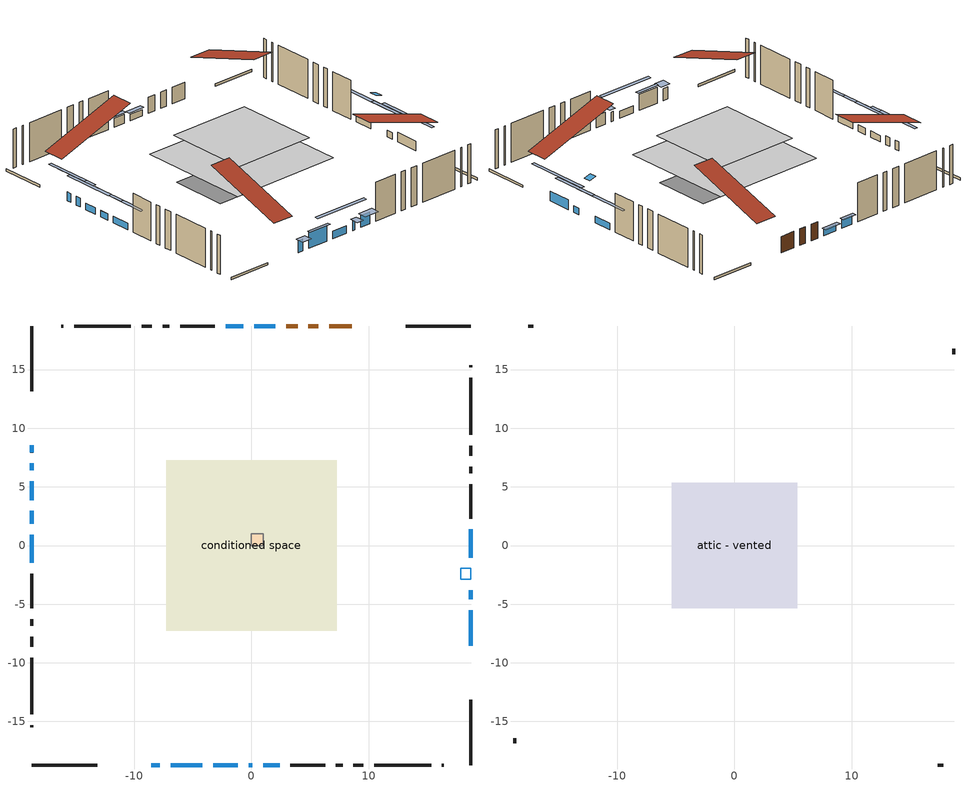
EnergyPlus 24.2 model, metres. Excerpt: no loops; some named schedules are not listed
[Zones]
conditioned space
 floor outside (Floor1 construction): -2.22,-2.22 -2.22,2.22 2.22,2.22 2.22,-2.22 z0
 floor outside (Floor2 construction): -0.59,-0.59 -0.59,0.59 0.59,0.59 0.59,-0.59 z0
 floor adiabatic (AdiabaticFloorConstruction): -7.27,-7.27 -7.27,7.27 7.27,7.27 7.27,-7.27 z2.44
 floor foundation (Slab1 construction): -6.55,-3.65 -6.55,3.65 6.55,3.65 6.55,-3.65 z0
 wall outside (RimJoist1 construction): 18.71,18.71 13.14,18.71 / -18.71,-18.71 -13.14,-18.71 / -18.71,18.71 -18.71,13.14 / 18.71,-18.71 18.71,-13.14 z0:0.3
 wall outside (AdiabaticWallConstruction 1): 8.53,18.71 6.61,18.71 / 5.68,18.71 4.85,18.71 / 3.93,18.71 2.96,18.71 z0:2.03
 wall outside (AdiabaticWallConstruction): -18.71,8.53 -18.71,7.93 / -18.71,7 -18.71,6.4 / -0.7,18.71 -2.2,18.71 z0:1.1; -8.53,-18.71 -7.83,-18.71 / 0.99,-18.71 2.39,-18.71 z0:1.5; -18.71,5.47 -18.71,3.87 / -18.71,2.95 -18.71,1.84 / 2.03,18.71 0.23,18.71 / -18.71,0.92 -18.71,-1.48 / 18.71,-4.6 18.71,-3.8 / 18.71,-1.03 18.71,1.36 z0:0.8; -6.9,-18.71 -4.2,-18.71 z0:2; -3.27,-18.71 -1.17,-18.71 z0:0.9; 18.71,-8.53 18.71,-5.53 / -0.24,-18.71 0.06,-18.71 z0:1.2
 wall outside (Wall1 construction): -3.13,18.71 -6.08,18.71 / 3.32,-18.71 6.27,-18.71 / -18.71,-2.41 -18.71,-5.35 / 18.71,2.29 18.71,5.24 z0:4.88
 wall outside (Wall2 construction): -7.01,18.71 -7.57,18.71 / 7.2,-18.71 7.76,-18.71 / -18.71,-6.28 -18.71,-6.85 / 18.71,6.17 18.71,6.73 z0:4.88
 wall outside (Wall3 construction): -8.5,18.71 -9.35,18.71 / 8.69,-18.71 9.54,-18.71 / -18.71,-7.78 -18.71,-8.63 / 18.71,7.66 18.71,8.52 z0:4.88
 wall outside (Wall4 construction): -10.28,18.71 -15.12,18.71 / 10.47,-18.71 15.31,-18.71 / -18.71,-9.56 -18.71,-14.39 / 18.71,9.45 18.71,14.28 z0:4.88
 wall outside (Wall5 construction): -16.05,18.71 -16.21,18.71 / 16.24,-18.71 16.4,-18.71 / -18.71,-15.32 -18.71,-15.49 / 18.71,15.21 18.71,15.38 z0:4.88
 window (WindowConstruction): -18.71,8.53 -18.71,7.93 z0:1.1
 window (WindowConstruction 4): -8.53,-18.71 -7.83,-18.71 z0:1.5
 window (WindowConstruction 5): -18.71,7 -18.71,6.4 z0:1.1
 window (WindowConstruction 6): -18.71,5.47 -18.71,3.87 z0:0.8
 window (WindowConstruction 7): -18.71,2.94 -18.71,1.84 z0:0.8
 window (WindowConstruction 8): 2.03,18.71 0.23,18.71 z0:0.8
 window (WindowConstruction 9): -0.7,18.71 -2.2,18.71 z0:1.1
 window (WindowConstruction 10): -6.9,-18.71 -4.2,-18.71 z0:2
 window (WindowConstruction 11): -3.27,-18.71 -1.17,-18.71 z0:0.9
 window (WindowConstruction 1): -18.71,0.91 -18.71,-1.48 z0:0.8
 window (WindowConstruction 12): 18.71,-8.53 18.71,-5.53 z0:1.2
 window (WindowConstruction 13): 18.71,-4.6 18.71,-3.8 z0:0.8
 window (WindowConstruction 2): 18.71,-1.03 18.71,1.36 z0:0.8
 window (WindowConstruction 14): -0.24,-18.71 0.06,-18.71 z0:1.2
 window (WindowConstruction 3): 0.99,-18.71 2.39,-18.71 z0:1.5
 door (Door): 8.53,18.71 6.61,18.71 z0:2.03
 door (Door 1): 5.68,18.71 4.85,18.71 z0:2.03
 door (Door 2): 3.92,18.71 2.96,18.71 z0:2.03
 ceiling adiabatic (AdiabaticFloorConstruction): 7.27,-7.27 7.27,7.27 -7.27,7.27 -7.27,-7.27 z2.44
 roof outside (AdiabaticRoofConstruction): 18.71,-1.96,4.88 17.84,-1.96,5.17 17.84,-2.87,5.17 18.71,-2.87,4.88
 skylight (SkylightConstruction): 18.71,-1.96,4.88 17.84,-1.96,5.17 17.84,-2.87,5.17 18.71,-2.87,4.88
furnace airloop ret air zone
 floor adiabatic (AdiabaticConst): 0,0 0,1 1,1 1,0 z0
 wall adiabatic (AdiabaticConst): 0,1 0,0 1,0 1,1 0,1 z0:1
 ceiling adiabatic (AdiabaticConst): 1,0 1,1 0,1 0,0 z1
attic - vented
 floor to conditioned space (Floor3 construction Reversed): -5.36,-5.36 -5.36,5.36 5.36,5.36 5.36,-5.36 z4.88
 wall outside (Wall6 construction): -17.14,18.71 -17.59,18.71 / 17.33,-18.71 17.78,-18.71 / -18.71,-16.42 -18.71,-16.87 / 18.71,16.3 18.71,16.75 z0:4.88
 roof outside (Roof1 construction): 9.46,18.71,4.88 9.46,8.26,8.36 12.21,8.26,8.36 12.21,18.71,4.88; -9.46,-18.71,4.88 -9.46,-8.26,8.36 -12.21,-8.26,8.36 -12.21,-18.71,4.88; -18.71,9.46,4.88 -8.26,9.46,8.36 -8.26,12.21,8.36 -18.71,12.21,4.88; 18.71,-9.46,4.88 8.26,-9.46,8.36 8.26,-12.21,8.36 18.71,-12.21,4.88
shading: -18.71,5.3 -18.71,11.16 -19.12,11.16 -19.12,5.3 z3.73; -7.53,-18.71 -8.83,-18.71 -8.83,-19.81 -7.53,-19.81 z1.8; -18.71,3.77 -18.71,9.63 -19.12,9.63 -19.12,3.77 z3.73; -18.71,1.24 -18.71,8.1 -19.12,8.1 -19.12,1.24 z3.43; -18.71,-0.79 -18.71,5.57 -19.12,5.57 -19.12,-0.79 z3.43; 0.03,18.71 2.23,18.71 2.23,19.22 0.03,19.22 z1; -2.4,18.71 -0.5,18.71 -0.5,19.22 -2.4,19.22 z1.3; -4,-18.71 -7.1,-18.71 -7.1,-19.12 -4,-19.12 z2.2; 1.46,-18.71 -5.9,-18.71 -5.9,-19.12 1.46,-19.12 z3.53; -18.71,-4.11 -18.71,3.55 -19.12,3.55 -19.12,-4.11 z3.43; 18.71,-2.9 18.71,-11.16 19.12,-11.16 19.12,-2.9 z3.83; 18.71,-1.17 18.71,-7.23 19.12,-7.23 19.12,-1.17 z3.43; 18.71,3.99 18.71,-3.66 19.12,-3.66 19.12,3.99 z3.43; 0.36,-18.71 -0.54,-18.71 -0.54,-19.81 0.36,-19.81 z1.5; 2.69,-18.71 0.69,-18.71 0.69,-19.81 2.69,-19.81 z1.8
[Building]
Building 1: Terrain=Suburbs
[Site:Location]
Vancouver Intl AP_BC: Latitude {deg}=49.19; Longitude {deg}=-123.18; Time Zone {hr}=-8; Elevation {m}=4; Keep Site Location Information=Yes
[Site:GroundTemperature:Shallow]
8.06451, 6.96315, 6.87495, 7.3976, 9.49575, 11.5841, 13.3946, 14.5416, 14.639, 13.7062, 11.9418, 9.91751
[Site:WaterMainsTemperature]
Calculation Method=Schedule; Temperature Schedule=mains temperature schedule
[Material] Roughness=Rough; Thermal Absorptance=0.9
Name | Thickness {m} | Conductivity {W/m-K} | Density {kg/m3} | Specific Heat {J/kg-K} | Solar Absorptance | Visible Absorptance
asphalt or fiberglass shingles | 0.00635 | 0.162714 | 1121.4 | 1465.45 | 0.91 | 0.91
asphalt or fiberglass shingles 1 | 0.00635 | 0.162714 | 1121.4 | 1465.45 | 0.7 | 0.7
ceiling loosefill ins | 0.0846667 | 0.0480833 | 16.02 | 1046.75 | 0.7 | 0.7
ceiling stud and cavity | 0.1397 | 0.117016 | 65.682 | 1177.47 | 0.7 | 0.7
concrete 4.0 in. | 0.1016 | 1.803125 | 2242.8 | 837.4 | 0.7 | 0.7
door material | 0.04445 | 0.20624 | 512.64 | 1214.23 | 0.7 | 0.7
door material 1 | 0.04445 | 0.188738 | 512.64 | 1214.23 | 0.7 | 0.7
floor covering | 0.0127 | 0.0433444 | 54.468 | 1339.84 | 0.6 | 0.6
floor rigid ins | 0.051816 | 0.029427 | 32.04 | 1214.23 | 0.7 | 0.7
floor rigid ins 1; roof rigid ins; wall rigid ins | 0.512978 | 0.029427 | 32.04 | 1214.23 | 0.7 | 0.7
floor stud and cavity | 0.1397 | 0.14062 | 92.3553 | 1139.71 | 0.7 | 0.7
floor stud and cavity 1 | 0.1397 | 0.474516 | 92.3553 | 1139.71 | 0.7 | 0.7
floor stud and cavity 2 | 0.1397 | 1.75129 | 37.0049 | 1207.88 | 0.7 | 0.7
furniture material conditioned space 1 | 0.1524 | 0.115458 | 640.8 | 1214.23 | 0.6 | 0.6
gypsum board | 0.0127 | 0.160291 | 801 | 837.4 | 0.6 | 0.6
interior vertical ins | 0.025908 | 0.029427 | 32.04 | 1214.23 | 0.7 | 0.7
osb sheathing 0.5 in. | 0.0127 | 0.115458 | 512.64 | 1214.23 | 0.7 | 0.7
osb sheathing 0.75 in. | 0.01905 | 0.115458 | 512.64 | 1214.23 | 0.7 | 0.7
osb sheathing 2.0 in. | 0.0508 | 0.115458 | 512.64 | 1214.23 | 0.7 | 0.7
rim joist stud and cavity | 0.0508 | 0.0310022 | 125.044 | 1163.47 | 0.6 | 0.6
roof stud and cavity | 0.18415 | 1.78685 | 37.0049 | 1207.88 | 0.6 | 0.6
slab rigid ins | 0.0026478 | 0.029427 | 32.04 | 1214.23 | 0.7 | 0.7
wall stud and cavity | 0.1397 | 0.0999226 | 139.0536 | 1170.24 | 0.7 | 0.7
wall stud and cavity 1 | 0.1397 | 0.0823012 | 139.0536 | 1170.24 | 0.7 | 0.7
wall stud and cavity 2 | 0.1397 | 0.100683 | 139.0536 | 1170.24 | 0.7 | 0.7
wall stud and cavity 3 | 0.1397 | 0.0991731 | 139.0536 | 1170.24 | 0.7 | 0.7
wall stud and cavity 4 | 0.1397 | 0.123773 | 139.0536 | 1170.24 | 0.7 | 0.7
wall stud and cavity 5 | 0.0889 | 6.1454 | 50.32683 | 1063.81 | 0.6 | 0.6
wall stud and cavity 6 | 0.0889 | 0.380278 | 52.3479 | 1209.89 | 0.7 | 0.7
wall stud and cavity 7 | 0.0889 | 0.391764 | 83.0341 | 1211.67 | 0.7 | 0.7
wood siding | 0.0254 | 0.102417 | 544.68 | 1172.36 | 0.57 | 0.57
wood siding 1 | 0.00254 | 0.102417 | 544.68 | 1172.36 | 0.57 | 0.57
wood siding 2; wood siding 3; wood siding 4 | 0.0254 | 0.102417 | 544.68 | 1172.36 | 0.7 | 0.7
[Material:NoMass]
Adiabatic: Roughness=Rough; Thermal Resistance {m2-K/W}=176.1; Thermal Absorptance=0.9; Solar Absorptance=0.7; Visible Absorptance=0.7
[WindowMaterial:SimpleGlazingSystem]
Name | U-Factor {W/m2-K} | Solar Heat Gain Coefficient
SkylightMaterial | 2.21499 | 0.4662
WindowMaterial | 4.488459 | 0.66
WindowMaterial 1 | 5.54286 | 0.62
WindowMaterial 10 | 2.33536 | 0.32
WindowMaterial 11 | 4.85639 | 0.59
WindowMaterial 2 | 1.88396 | 0.42
WindowMaterial 3 | 2.15026 | 0.35
WindowMaterial 4 | 5.18629 | 0.65
WindowMaterial 5 | 4.81949 | 0.67
WindowMaterial 6 | 2.02477 | 0.38
WindowMaterial 7 | 1.885096 | 0.41
WindowMaterial 8 | 4.63836 | 0.68
WindowMaterial 9 | 4.64631 | 0.68
[Construction]
AdiabaticConst: Adiabatic
AdiabaticFloorConstruction: floor stud and cavity 2, floor rigid ins 1, osb sheathing 0.75 in., floor covering
AdiabaticRoofConstruction: asphalt or fiberglass shingles 1, roof rigid ins, osb sheathing 0.75 in., roof stud and cavity
AdiabaticWallConstruction: wood siding 3, wall rigid ins, wall stud and cavity 6, gypsum board
AdiabaticWallConstruction 1: wood siding 4, wall rigid ins, wall stud and cavity 6, gypsum board
Door: door material
Door 1; Door 2: door material 1
Floor1 construction: floor stud and cavity, floor rigid ins, osb sheathing 0.75 in., floor covering
Floor2 construction: floor stud and cavity 1, floor rigid ins, osb sheathing 0.75 in., floor covering
Floor3 construction Reversed: gypsum board, ceiling stud and cavity, ceiling loosefill ins
furniture construction conditioned space 1: furniture material conditioned space 1
PartitionWallConstruction: gypsum board, wall stud and cavity 7, gypsum board
RimJoist1 construction: wood siding 2, osb sheathing 2.0 in., rim joist stud and cavity
Roof1 construction: asphalt or fiberglass shingles
SkylightConstruction: SkylightMaterial
Slab1 construction: slab rigid ins, concrete 4.0 in.
Wall1 construction: wood siding, osb sheathing 0.5 in., wall stud and cavity, gypsum board
Wall2 construction: wood siding, osb sheathing 0.5 in., wall stud and cavity 1, gypsum board
Wall3 construction: wood siding, osb sheathing 0.5 in., wall stud and cavity 2, gypsum board
Wall4 construction: wood siding, osb sheathing 0.5 in., wall stud and cavity 3, gypsum board
Wall5 construction: wood siding, osb sheathing 0.5 in., wall stud and cavity 4, gypsum board
Wall6 construction: wood siding 1, wall stud and cavity 5
WindowConstruction; WindowConstruction 5: WindowMaterial
WindowConstruction 1; WindowConstruction 2; WindowConstruction 6: WindowMaterial 1
WindowConstruction 10: WindowMaterial 7
WindowConstruction 11: WindowMaterial 8
WindowConstruction 12: WindowMaterial 9
WindowConstruction 13: WindowMaterial 10
WindowConstruction 14: WindowMaterial 11
WindowConstruction 3: WindowMaterial 2
WindowConstruction 4: WindowMaterial 3
WindowConstruction 7: WindowMaterial 4
WindowConstruction 8: WindowMaterial 5
WindowConstruction 9: WindowMaterial 6
[Zone] Multiplier=1
Name | Volume {m3} | Part of Total Floor Area
attic - vented | 65.7618 | Yes
conditioned space | 534.9 | Yes
furnace airloop ret air zone | 1 | No
[Space]
Name | Zone | Volume {m3} | Space Type
attic - vented 1 | attic - vented | 65.7618
conditioned space 1 | conditioned space | 534.9
furnace airloop ret air space | furnace airloop ret air zone |  | Plenum Space Type
[OtherEquipment] Design Level Calculation Method=EquipmentLevel
Name | Fuel Type | Zone or ZoneList or Space or SpaceList | Schedule | Design Level {W} | Fraction Latent | Fraction Radiant | Fraction Lost
furnace airloop_0 RetCondToDZ; furnace airloop_0 SupCondToDZ; furnace airloop_0 SupSensLkToDZ | None | attic - vented 1 | Always On Discrete | 0 | 0 | 0 | 0
furnace airloop_0 SupLatLkToDZ | None | attic - vented 1 | Always On Discrete | 0 | 1 | 0 | 0
clothes dryer 1 | Electricity | conditioned space 1 | clothes dryer schedule | 0 | 0.015 | 0.081 | 0.85
cooking range 1 | Electricity | conditioned space 1 | cooking range schedule | 0 | 0.08 | 0.432 | 0.2
furnace airloop_0 SupCondToLv; furnace airloop_0 SupSensLkToCond; mech vent house fan sensible load | None | conditioned space 1 | Always On Discrete | 0 | 0 | 0 | 0
furnace airloop_0 SupLatLkToCond; mech vent house fan latent load | None | conditioned space 1 | Always On Discrete | 0 | 1 | 0 | 0
general water use latent | None | conditioned space 1 | general water use schedule | 62.594 | 1 | 0 | 0
general water use sensible | None | conditioned space 1 | general water use schedule | -61.6891 | 0 | 0.6 | 0
water heater energy adjustment1 | NaturalGas | conditioned space 1 | Always On Discrete | 0.01 | 0 | 0 | 1
furnace airloop_0 RetCondToRP; furnace airloop_0 RetSensLkToRP | None | furnace airloop ret air space | Always On Discrete | 0 | 0 | 0 | 0
furnace airloop_0 RetLatLkToRP | None | furnace airloop ret air space | Always On Discrete | 0 | 1 | 0 | 0
[ZoneInfiltration:DesignFlowRate] Schedule=Always On Discrete; Design Flow Rate Calculation Method=Flow/Zone; Design Flow Rate {m3/s}=0
Name | Zone or ZoneList or Space or SpaceList
attic_vented 1 duct leakage imbalance infil flow | attic - vented 1
infil flow; natural vent flow; whole house fan flow | conditioned space 1
[ZoneInfiltration:EffectiveLeakageArea]
infil attic - vented 1: Zone or Space=attic - vented 1; Schedule=Always On Discrete; Effective Air Leakage Area {cm2}=4761.26; Stack Coefficient=0.000581346; Wind Coefficient=1.62906e-05
[ZoneMixing] Schedule=Always On Continuous; Design Flow Rate Calculation Method=Flow/Zone; Design Flow Rate {m3/s}=0
Name | Zone or Space | Source Zone or Space
furnace airloop_0 ZoneMixCondToDZ mix; whole house fan mix | attic - vented | conditioned space
furnace airloop_0 ZoneMixDZToCond mix | conditioned space | attic - vented
[SurfaceProperty:ExposedFoundationPerimeter]
Slab1: Exposed Perimeter Calculation Method=TotalExposedPerimeter; Total Exposed Perimeter {m}=40.801
[InternalMass] Zone or ZoneList=conditioned space; Space or SpaceList=conditioned space 1
Name | Construction | Surface Area {m2}
furniture mass conditioned space 1 | furniture construction conditioned space 1 | 131.32
partition wall mass | PartitionWallConstruction | 328.301
[Lights]
interior lighting: Zone or ZoneList or Space or SpaceList=conditioned space 1; Schedule=interior lighting schedule; Design Level Calculation Method=LightingLevel; Lighting Level {W}=343.2; Return Air Fraction=0; Fraction Radiant=0.6; Fraction Visible=0.2; Fraction Replaceable=1
[People]
occupants: Zone or ZoneList or Space or SpaceList=conditioned space 1; Number of People Schedule=occupants schedule; Number of People Calculation Method=People; Number of People=3; Fraction Radiant=0.314171; Sensible Heat Fraction=0.56303; Activity Level Schedule=occupants activity schedule; Carbon Dioxide Generation Rate {m3/s-W}=0; Enable ASHRAE 55 Comfort Warnings=No; Mean Radiant Temperature Calculation Type=EnclosureAveraged
[ElectricEquipment] Zone or ZoneList or Space or SpaceList=conditioned space 1; Design Level Calculation Method=EquipmentLevel
Name | Schedule | Design Level {W} | Fraction Latent | Fraction Radiant | Fraction Lost
clothes dryer | clothes dryer schedule | 140.772 | 0.015 | 0.081 | 0.85
clothes washer | clothes washer schedule | 32.1985 | 0.03 | 0.162 | 0.7
cooking range | cooking range schedule | 215.147 | 0.08 | 0.432 | 0.2
dishwasher | dishwasher schedule | 66.8632 | 0.3 | 0.18 | 0.4
fridge | fridge schedule | 72.9452 | 0 | 0.6 | 0
mech vent bath fan 0 | mech vent bath fan 0 schedule | 50.2 | 0 | 0 | 1
mech vent house fan | mech vent house fan schedule | 0 | 0 | 0 | 1
mech vent house fan cfis | mech vent house fan cfis schedule | 0 | 0 | 0 | 0
mech vent range fan 0 | mech vent range fan 0 schedule | 57 | 0 | 0 | 1
mech vent range fan 1 | mech vent range fan 1 schedule | 57 | 0 | 0 | 1
misc plug loads | misc plug loads schedule | 494.7 | 0.045 | 0.513 | 0.1
whole house fan | Always On Discrete | 0 | 0 | 0 | 1
[SpaceList]
Plenum Space Type: furnace airloop ret air space
[AirLoopHVAC:ReturnPlenum]
Air Loop HVAC Return Plenum 1: Zone=furnace airloop ret air zone
[Foundation:Kiva]
Foundation Kiva 1: Initial Indoor Air Temperature {C}=18; Interior Vertical Insulation Material=interior vertical ins; Interior Vertical Insulation Depth {m}=0.1016; Wall Height Above Grade {m}=0.1016; Wall Depth Below Slab {m}=0.2032
[Foundation:Kiva:Settings]
Soil Conductivity {W/m-K}=0.849921; Soil Density {kg/m3}=1842.3; Soil Specific Heat {J/kg-K}=418.7; Ground Solar Absorptivity=0.9; Ground Thermal Absorptivity=0.9; Ground Surface Roughness {m}=0.03; Far-Field Width {m}=40; Deep-Ground Boundary Condition=ZeroFlux; Deep-Ground Depth {m}=40; Minimum Cell Dimension {m}=0.2; Maximum Cell Growth Coefficient=3; Simulation Timestep=Timestep
[Exterior:Lights]
exterior lighting: Schedule=exterior lighting schedule; Design Level {W}=75.6
[EnergyManagementSystem:Sensor] Output:Variable or Output:Meter Index Key=attic - vented
Name | Output:Variable or Output:Meter
furnace_airloop_0_DZ_T_s | Zone Air Temperature
furnace_airloop_0_DZ_W_s | Zone Mean Air Humidity Ratio
[Schedule:Constant]
Name | Hourly Value
Always On Discrete; Always On Continuous; mech vent house fan schedule; mech vent house fan cfis schedule | 1
occupants activity schedule | 117.228
fridge schedule | 0
[Schedule:Week:Daily]
interior lighting schedule Week Rule - Jan1-Jan27: interior lighting schedule day, interior lighting schedule day, interior lighting schedule day, interior lighting schedule day, interior lighting schedule day, interior lighting schedule day, interior lighting schedule day, interior lighting schedule default day, interior lighting schedule default day, interior lighting schedule default day, interior lighting schedule default day, interior lighting schedule default day
interior lighting schedule Week Rule - Jan28-Feb3: interior lighting schedule day, interior lighting schedule day, interior lighting schedule day, interior lighting schedule day, interior lighting schedule day 1, interior lighting schedule day 1, interior lighting schedule day 1, interior lighting schedule default day, interior lighting schedule default day, interior lighting schedule default day, interior lighting schedule default day, interior lighting schedule default day
interior lighting schedule Week Rule - Feb4-Feb24: interior lighting schedule day 1, interior lighting schedule day 1, interior lighting schedule day 1, interior lighting schedule day 1, interior lighting schedule day 1, interior lighting schedule day 1, interior lighting schedule day 1, interior lighting schedule default day, interior lighting schedule default day, interior lighting schedule default day, interior lighting schedule default day, interior lighting schedule default day
interior lighting schedule Week Rule - Feb25-Mar3: interior lighting schedule day 1, interior lighting schedule day 1, interior lighting schedule day 1, interior lighting schedule day 1, interior lighting schedule day 2, interior lighting schedule day 2, interior lighting schedule day 2, interior lighting schedule default day, interior lighting schedule default day, interior lighting schedule default day, interior lighting schedule default day, interior lighting schedule default day
interior lighting schedule Week Rule - Mar4-Mar31: interior lighting schedule day 2, interior lighting schedule day 2, interior lighting schedule day 2, interior lighting schedule day 2, interior lighting schedule day 2, interior lighting schedule day 2, interior lighting schedule day 2, interior lighting schedule default day, interior lighting schedule default day, interior lighting schedule default day, interior lighting schedule default day, interior lighting schedule default day
interior lighting schedule Week Rule - Apr1-Apr28: interior lighting schedule day 3, interior lighting schedule day 3, interior lighting schedule day 3, interior lighting schedule day 3, interior lighting schedule day 3, interior lighting schedule day 3, interior lighting schedule day 3, interior lighting schedule default day, interior lighting schedule default day, interior lighting schedule default day, interior lighting schedule default day, interior lighting schedule default day
interior lighting schedule Week Rule - Apr29-May5: interior lighting schedule day 3, interior lighting schedule day 3, interior lighting schedule day 4, interior lighting schedule day 4, interior lighting schedule day 4, interior lighting schedule day 4, interior lighting schedule day 4, interior lighting schedule default day, interior lighting schedule default day, interior lighting schedule default day, interior lighting schedule default day, interior lighting schedule default day
interior lighting schedule Week Rule - May6-May26: interior lighting schedule day 4, interior lighting schedule day 4, interior lighting schedule day 4, interior lighting schedule day 4, interior lighting schedule day 4, interior lighting schedule day 4, interior lighting schedule day 4, interior lighting schedule default day, interior lighting schedule default day, interior lighting schedule default day, interior lighting schedule default day, interior lighting schedule default day
interior lighting schedule Week Rule - May27-Jun2: interior lighting schedule day 4, interior lighting schedule day 4, interior lighting schedule day 4, interior lighting schedule day 4, interior lighting schedule day 4, interior lighting schedule day 5, interior lighting schedule day 5, interior lighting schedule default day, interior lighting schedule default day, interior lighting schedule default day, interior lighting schedule default day, interior lighting schedule default day
interior lighting schedule Week Rule - Jun3-Jun30: interior lighting schedule day 5, interior lighting schedule day 5, interior lighting schedule day 5, interior lighting schedule day 5, interior lighting schedule day 5, interior lighting schedule day 5, interior lighting schedule day 5, interior lighting schedule default day, interior lighting schedule default day, interior lighting schedule default day, interior lighting schedule default day, interior lighting schedule default day
interior lighting schedule Week Rule - Jul1-Jul28: interior lighting schedule day 6, interior lighting schedule day 6, interior lighting schedule day 6, interior lighting schedule day 6, interior lighting schedule day 6, interior lighting schedule day 6, interior lighting schedule day 6, interior lighting schedule default day, interior lighting schedule default day, interior lighting schedule default day, interior lighting schedule default day, interior lighting schedule default day
interior lighting schedule Week Rule - Jul29-Aug4: interior lighting schedule day 6, interior lighting schedule day 6, interior lighting schedule day 6, interior lighting schedule day 7, interior lighting schedule day 7, interior lighting schedule day 7, interior lighting schedule day 7, interior lighting schedule default day, interior lighting schedule default day, interior lighting schedule default day, interior lighting schedule default day, interior lighting schedule default day
interior lighting schedule Week Rule - Aug5-Aug25: interior lighting schedule day 7, interior lighting schedule day 7, interior lighting schedule day 7, interior lighting schedule day 7, interior lighting schedule day 7, interior lighting schedule day 7, interior lighting schedule day 7, interior lighting schedule default day, interior lighting schedule default day, interior lighting schedule default day, interior lighting schedule default day, interior lighting schedule default day
interior lighting schedule Week Rule - Aug26-Sep1: interior lighting schedule day 7, interior lighting schedule day 7, interior lighting schedule day 7, interior lighting schedule day 7, interior lighting schedule day 7, interior lighting schedule day 7, interior lighting schedule day 8, interior lighting schedule default day, interior lighting schedule default day, interior lighting schedule default day, interior lighting schedule default day, interior lighting schedule default day
interior lighting schedule Week Rule - Sep2-Sep29: interior lighting schedule day 8, interior lighting schedule day 8, interior lighting schedule day 8, interior lighting schedule day 8, interior lighting schedule day 8, interior lighting schedule day 8, interior lighting schedule day 8, interior lighting schedule default day, interior lighting schedule default day, interior lighting schedule default day, interior lighting schedule default day, interior lighting schedule default day
interior lighting schedule Week Rule - Sep30-Oct6: interior lighting schedule day 8, interior lighting schedule day 9, interior lighting schedule day 9, interior lighting schedule day 9, interior lighting schedule day 9, interior lighting schedule day 9, interior lighting schedule day 9, interior lighting schedule default day, interior lighting schedule default day, interior lighting schedule default day, interior lighting schedule default day, interior lighting schedule default day
interior lighting schedule Week Rule - Oct7-Oct27: interior lighting schedule day 9, interior lighting schedule day 9, interior lighting schedule day 9, interior lighting schedule day 9, interior lighting schedule day 9, interior lighting schedule day 9, interior lighting schedule day 9, interior lighting schedule default day, interior lighting schedule default day, interior lighting schedule default day, interior lighting schedule default day, interior lighting schedule default day
interior lighting schedule Week Rule - Oct28-Nov3: interior lighting schedule day 9, interior lighting schedule day 9, interior lighting schedule day 9, interior lighting schedule day 9, interior lighting schedule day 10, interior lighting schedule day 10, interior lighting schedule day 10, interior lighting schedule default day, interior lighting schedule default day, interior lighting schedule default day, interior lighting schedule default day, interior lighting schedule default day
interior lighting schedule Week Rule - Nov4-Nov24: interior lighting schedule day 10, interior lighting schedule day 10, interior lighting schedule day 10, interior lighting schedule day 10, interior lighting schedule day 10, interior lighting schedule day 10, interior lighting schedule day 10, interior lighting schedule default day, interior lighting schedule default day, interior lighting schedule default day, interior lighting schedule default day, interior lighting schedule default day
interior lighting schedule Week Rule - Nov25-Dec1: interior lighting schedule day 10, interior lighting schedule day 10, interior lighting schedule day 10, interior lighting schedule day 10, interior lighting schedule day 10, interior lighting schedule day 10, interior lighting schedule day 11, interior lighting schedule default day, interior lighting schedule default day, interior lighting schedule default day, interior lighting schedule default day, interior lighting schedule default day
interior lighting schedule Week Rule - Dec2-Dec31: interior lighting schedule day 11, interior lighting schedule day 11, interior lighting schedule day 11, interior lighting schedule day 11, interior lighting schedule day 11, interior lighting schedule day 11, interior lighting schedule day 11, interior lighting schedule default day, interior lighting schedule default day, interior lighting schedule default day, interior lighting schedule default day, interior lighting schedule default day
occupants schedule Week Rule - Jan1-Dec31: occupants schedule day, occupants schedule day, occupants schedule day, occupants schedule day, occupants schedule day, occupants schedule day, occupants schedule day, occupants schedule default day, occupants schedule default day, occupants schedule default day, occupants schedule default day, occupants schedule default day
clothes dryer schedule Week Rule - Jan1-Dec31: clothes dryer schedule day, clothes dryer schedule day, clothes dryer schedule day, clothes dryer schedule day, clothes dryer schedule day, clothes dryer schedule day, clothes dryer schedule day, clothes dryer schedule default day, clothes dryer schedule default day, clothes dryer schedule default day, clothes dryer schedule default day, clothes dryer schedule default day
clothes washer schedule Week Rule - Jan1-Dec31: clothes washer schedule day, clothes washer schedule day, clothes washer schedule day, clothes washer schedule day, clothes washer schedule day, clothes washer schedule day, clothes washer schedule day, clothes washer schedule default day, clothes washer schedule default day, clothes washer schedule default day, clothes washer schedule default day, clothes washer schedule default day
cooking range schedule Week Rule - Jan1-Dec31: cooking range schedule day, cooking range schedule day, cooking range schedule day, cooking range schedule day, cooking range schedule day, cooking range schedule day, cooking range schedule day, cooking range schedule default day, cooking range schedule default day, cooking range schedule default day, cooking range schedule default day, cooking range schedule default day
dishwasher schedule Week Rule - Jan1-Dec31: dishwasher schedule day, dishwasher schedule day, dishwasher schedule day, dishwasher schedule day, dishwasher schedule day, dishwasher schedule day, dishwasher schedule day, dishwasher schedule default day, dishwasher schedule default day, dishwasher schedule default day, dishwasher schedule default day, dishwasher schedule default day
mech vent bath fan 0 schedule Week Rule - Jan1-Dec31: mech vent bath fan 0 schedule day, mech vent bath fan 0 schedule day, mech vent bath fan 0 schedule day, mech vent bath fan 0 schedule day, mech vent bath fan 0 schedule day, mech vent bath fan 0 schedule day, mech vent bath fan 0 schedule day, mech vent bath fan 0 schedule default day, mech vent bath fan 0 schedule default day, mech vent bath fan 0 schedule default day, mech vent bath fan 0 schedule default day, mech vent bath fan 0 schedule default day
mech vent range fan 0 schedule Week Rule - Jan1-Dec31: mech vent range fan 0 schedule day, mech vent range fan 0 schedule day, mech vent range fan 0 schedule day, mech vent range fan 0 schedule day, mech vent range fan 0 schedule day, mech vent range fan 0 schedule day, mech vent range fan 0 schedule day, mech vent range fan 0 schedule default day, mech vent range fan 0 schedule default day, mech vent range fan 0 schedule default day, mech vent range fan 0 schedule default day, mech vent range fan 0 schedule default day
mech vent range fan 1 schedule Week Rule - Jan1-Dec31: mech vent range fan 1 schedule day, mech vent range fan 1 schedule day, mech vent range fan 1 schedule day, mech vent range fan 1 schedule day, mech vent range fan 1 schedule day, mech vent range fan 1 schedule day, mech vent range fan 1 schedule day, mech vent range fan 1 schedule default day, mech vent range fan 1 schedule default day, mech vent range fan 1 schedule default day, mech vent range fan 1 schedule default day, mech vent range fan 1 schedule default day
misc plug loads schedule Week Rule - Jan1-Dec31: misc plug loads schedule day, misc plug loads schedule day, misc plug loads schedule day, misc plug loads schedule day, misc plug loads schedule day, misc plug loads schedule day, misc plug loads schedule day, misc plug loads schedule default day, misc plug loads schedule default day, misc plug loads schedule default day, misc plug loads schedule default day, misc plug loads schedule default day
general water use schedule Week Rule - Jan1-Dec31: general water use schedule day, general water use schedule day, general water use schedule day, general water use schedule day, general water use schedule day, general water use schedule day, general water use schedule day, general water use schedule default day, general water use schedule default day, general water use schedule default day, general water use schedule default day, general water use schedule default day
[Schedule:Year]
interior lighting schedule: interior lighting schedule Week Rule - Jan1-Jan27, 1, 1, 1, 27, interior lighting schedule Week Rule - Jan28-Feb3, 1, 28, 2, 3, interior lighting schedule Week Rule - Feb4-Feb24, 2, 4, 2, 24, interior lighting schedule Week Rule - Feb25-Mar3, 2, 25, 3, 3, interior lighting schedule Week Rule - Mar4-Mar31, 3, 4, 3, 31, interior lighting schedule Week Rule - Apr1-Apr28, 4, 1, 4, 28, interior lighting schedule Week Rule - Apr29-May5, 4, 29, 5, 5, interior lighting schedule Week Rule - May6-May26, 5, 6, 5, 26, interior lighting schedule Week Rule - May27-Jun2, 5, 27, 6, 2, interior lighting schedule Week Rule - Jun3-Jun30, 6, 3, 6, 30, interior lighting schedule Week Rule - Jul1-Jul28, 7, 1, 7, 28, interior lighting schedule Week Rule - Jul29-Aug4, 7, 29, 8, 4, interior lighting schedule Week Rule - Aug5-Aug25, 8, 5, 8, 25, interior lighting schedule Week Rule - Aug26-Sep1, 8, 26, 9, 1, interior lighting schedule Week Rule - Sep2-Sep29, 9, 2, 9, 29, interior lighting schedule Week Rule - Sep30-Oct6, 9, 30, 10, 6, interior lighting schedule Week Rule - Oct7-Oct27, 10, 7, 10, 27, interior lighting schedule Week Rule - Oct28-Nov3, 10, 28, 11, 3, interior lighting schedule Week Rule - Nov4-Nov24, 11, 4, 11, 24, interior lighting schedule Week Rule - Nov25-Dec1, 11, 25, 12, 1, interior lighting schedule Week Rule - Dec2-Dec31, 12, 2, 12, 31
occupants schedule: occupants schedule Week Rule - Jan1-Dec31, 1, 1, 12, 31
clothes dryer schedule: clothes dryer schedule Week Rule - Jan1-Dec31, 1, 1, 12, 31
clothes washer schedule: clothes washer schedule Week Rule - Jan1-Dec31, 1, 1, 12, 31
cooking range schedule: cooking range schedule Week Rule - Jan1-Dec31, 1, 1, 12, 31
dishwasher schedule: dishwasher schedule Week Rule - Jan1-Dec31, 1, 1, 12, 31
mech vent bath fan 0 schedule: mech vent bath fan 0 schedule Week Rule - Jan1-Dec31, 1, 1, 12, 31
mech vent range fan 0 schedule: mech vent range fan 0 schedule Week Rule - Jan1-Dec31, 1, 1, 12, 31
mech vent range fan 1 schedule: mech vent range fan 1 schedule Week Rule - Jan1-Dec31, 1, 1, 12, 31
misc plug loads schedule: misc plug loads schedule Week Rule - Jan1-Dec31, 1, 1, 12, 31
general water use schedule: general water use schedule Week Rule - Jan1-Dec31, 1, 1, 12, 31
exterior lighting schedule: exterior lighting schedule Week Rule - Jan1-Jan27, 1, 1, 1, 27, exterior lighting schedule Week Rule - Jan28-Feb3, 1, 28, 2, 3, exterior lighting schedule Week Rule - Feb4-Feb24, 2, 4, 2, 24, exterior lighting schedule Week Rule - Feb25-Mar3, 2, 25, 3, 3, exterior lighting schedule Week Rule - Mar4-Mar31, 3, 4, 3, 31, exterior lighting schedule Week Rule - Apr1-Apr28, 4, 1, 4, 28, exterior lighting schedule Week Rule - Apr29-May5, 4, 29, 5, 5, exterior lighting schedule Week Rule - May6-May26, 5, 6, 5, 26, exterior lighting schedule Week Rule - May27-Jun2, 5, 27, 6, 2, exterior lighting schedule Week Rule - Jun3-Jun30, 6, 3, 6, 30, exterior lighting schedule Week Rule - Jul1-Jul28, 7, 1, 7, 28, exterior lighting schedule Week Rule - Jul29-Aug4, 7, 29, 8, 4, exterior lighting schedule Week Rule - Aug5-Aug25, 8, 5, 8, 25, exterior lighting schedule Week Rule - Aug26-Sep1, 8, 26, 9, 1, exterior lighting schedule Week Rule - Sep2-Sep29, 9, 2, 9, 29, exterior lighting schedule Week Rule - Sep30-Oct6, 9, 30, 10, 6, exterior lighting schedule Week Rule - Oct7-Oct27, 10, 7, 10, 27, exterior lighting schedule Week Rule - Oct28-Nov3, 10, 28, 11, 3, exterior lighting schedule Week Rule - Nov4-Nov24, 11, 4, 11, 24, exterior lighting schedule Week Rule - Nov25-Dec1, 11, 25, 12, 1, exterior lighting schedule Week Rule - Dec2-Dec31, 12, 2, 12, 31
[Schedule:Compact]
mains temperature schedule: Through: 01/01, For: AllDays, Until: 24:00, 11.375, Through: 01/02, For: AllDays, Until: 24:00, 11.3367, Through: 01/03, For: AllDays, Until: 24:00, 11.2994, Through: 01/04, For: AllDays, Until: 24:00, 11.2628, Through: 01/05, For: AllDays, Until: 24:00, 11.2267, Through: 01/06, For: AllDays, Until: 24:00, 11.1917, Through: 01/07, For: AllDays, Until: 24:00, 11.1578, Through: 01/08, For: AllDays, Until: 24:00, 11.1244, Through: 01/09, For: AllDays, Until: 24:00, 11.0917, Through: 01/10, For: AllDays, Until: 24:00, 11.06, Through: 01/11, For: AllDays, Until: 24:00, 11.0289, Through: 01/12, For: AllDays, Until: 24:00, 10.9989, Through: 01/13, For: AllDays, Until: 24:00, 10.97, Through: 01/14, For: AllDays, Until: 24:00, 10.9417, Through: 01/15, For: AllDays, Until: 24:00, 10.9139, Through: 01/16, For: AllDays, Until: 24:00, 10.8878, Through: 01/17, For: AllDays, Until: 24:00, 10.8622, Through: 01/18, For: AllDays, Until: 24:00, 10.8372, Through: 01/19, For: AllDays, Until: 24:00, 10.8133, Through: 01/20, For: AllDays, Until: 24:00, 10.7906, Through: 01/21, For: AllDays, Until: 24:00, 10.7683, Through: 01/22, For: AllDays, Until: 24:00, 10.7478, Through: 01/23, For: AllDays, Until: 24:00, 10.7272, Through: 01/24, For: AllDays, Until: 24:00, 10.7083, Through: 01/25, For: AllDays, Until: 24:00, 10.69, Through: 01/26, For: AllDays, Until: 24:00, 10.6728, Through: 01/27, For: AllDays, Until: 24:00, 10.6567, Through: 01/28, For: AllDays, Until: 24:00, 10.6411, Through: 01/29, For: AllDays, Until: 24:00, 10.6267, Through: 01/30, For: AllDays, Until: 24:00, 10.6133, Through: 01/31, For: AllDays, Until: 24:00, 10.6011, Through: 02/01, For: AllDays, Until: 24:00, 10.59, Through: 02/02, For: AllDays, Until: 24:00, 10.5794, Through: 02/03, For: AllDays, Until: 24:00, 10.57, Through: 02/04, For: AllDays, Until: 24:00, 10.5617, Through: 02/05, For: AllDays, Until: 24:00, 10.5539, Through: 02/06, For: AllDays, Until: 24:00, 10.5478, Through: 02/07, For: AllDays, Until: 24:00, 10.5422, Through: 02/08, For: AllDays, Until: 24:00, 10.5378, Through: 02/09, For: AllDays, Until: 24:00, 10.5339, Through: 02/10, For: AllDays, Until: 24:00, 10.5317, Through: 02/11, For: AllDays, Until: 24:00, 10.53, Through: 02/12, For: AllDays, Until: 24:00, 10.53, Through: 02/13, For: AllDays, Until: 24:00, 10.5306, Through: 02/14, For: AllDays, Until: 24:00, 10.5317, Through: 02/15, For: AllDays, Until: 24:00, 10.5344, Through: 02/16, For: AllDays, Until: 24:00, 10.5378, Through: 02/17, For: AllDays, Until: 24:00, 10.5428, Through: 02/18, For: AllDays, Until: 24:00, 10.5483, Through: 02/19, For: AllDays, Until: 24:00, 10.5544, Through: 02/20, For: AllDays, Until: 24:00, 10.5622, Through: 02/21, For: AllDays, Until: 24:00, 10.5706, Through: 02/22, For: AllDays, Until: 24:00, 10.5806, Through: 02/23, For: AllDays, Until: 24:00, 10.5911, Through: 02/24, For: AllDays, Until: 24:00, 10.6022, Through: 02/25, For: AllDays, Until: 24:00, 10.615, Through: 02/26, For: AllDays, Until: 24:00, 10.6283, Through: 02/27, For: AllDays, Until: 24:00, 10.6428, Through: 02/28, For: AllDays, Until: 24:00, 10.6583, Through: 03/01, For: AllDays, Until: 24:00, 10.6744, Through: 03/02, For: AllDays, Until: 24:00, 10.6917, Through: 03/03, For: AllDays, Until: 24:00, 10.71, Through: 03/04, For: AllDays, Until: 24:00, 10.7294, Through: 03/05, For: AllDays, Until: 24:00, 10.7494, Through: 03/06, For: AllDays, Until: 24:00, 10.7706, Through: 03/07, For: AllDays, Until: 24:00, 10.7928, Through: 03/08, For: AllDays, Until: 24:00, 10.8161, Through: 03/09, For: AllDays, Until: 24:00, 10.84, Through: 03/10, For: AllDays, Until: 24:00, 10.8644, Through: 03/11, For: AllDays, Until: 24:00, 10.8906, Through: 03/12, For: AllDays, Until: 24:00, 10.9167, Through: 03/13, For: AllDays, Until: 24:00, 10.9444, Through: 03/14, For: AllDays, Until: 24:00, 10.9728, Through: 03/15, For: AllDays, Until: 24:00, 11.0022, Through: 03/16, For: AllDays, Until: 24:00, 11.0322, Through: 03/17, For: AllDays, Until: 24:00, 11.0633, Through: 03/18, For: AllDays, Until: 24:00, 11.095, Through: 03/19, For: AllDays, Until: 24:00, 11.1278, Through: 03/20, For: AllDays, Until: 24:00, 11.1611, Through: 03/21, For: AllDays, Until: 24:00, 11.1956, Through: 03/22, For: AllDays, Until: 24:00, 11.2306, Through: 03/23, For: AllDays, Until: 24:00, 11.2667, Through: 03/24, For: AllDays, Until: 24:00, 11.3033, Through: 03/25, For: AllDays, Until: 24:00, 11.3406, Through: 03/26, For: AllDays, Until: 24:00, 11.3789, Through: 03/27, For: AllDays, Until: 24:00, 11.4178, Through: 03/28, For: AllDays, Until: 24:00, 11.4572, Through: 03/29, For: AllDays, Until: 24:00, 11.4978, Through: 03/30, For: AllDays, Until: 24:00, 11.5389, Through: 03/31, For: AllDays, Until: 24:00, 11.5811, Through: 04/01, For: AllDays, Until: 24:00, 11.6233, Through: 04/02, For: AllDays, Until: 24:00, 11.6667, Through: 04/03, For: AllDays, Until: 24:00, 11.7106, Through: 04/04, For: AllDays, Until: 24:00, 11.755, Through: 04/05, For: AllDays, Until: 24:00, 11.8006, Through: 04/06, For: AllDays, Until: 24:00, 11.8461, Through: 04/07, For: AllDays, Until: 24:00, 11.8928, Through: 04/08, For: AllDays, Until: 24:00, 11.9394, Through: 04/09, For: AllDays, Until: 24:00, 11.9872, Through: 04/10, For: AllDays, Until: 24:00, 12.0356, Through: 04/11, For: AllDays, Until: 24:00, 12.0844, Through: 04/12, For: AllDays, Until: 24:00, 12.1333, Through: 04/13, For: AllDays, Until: 24:00, 12.1833, Through: 04/14, For: AllDays, Until: 24:00, 12.2339, Through: 04/15, For: AllDays, Until: 24:00, 12.2844, Through: 04/16, For: AllDays, Until: 24:00, 12.3361, Through: 04/17, For: AllDays, Until: 24:00, 12.3878, Through: 04/18, For: AllDays, Until: 24:00, 12.44, Through: 04/19, For: AllDays, Until: 24:00, 12.4928, Through: 04/20, For: AllDays, Until: 24:00, 12.5456, Through: 04/21, For: AllDays, Until: 24:00, 12.5994, Through: 04/22, For: AllDays, Until: 24:00, 12.6533, Through: 04/23, For: AllDays, Until: 24:00, 12.7072, Through: 04/24, For: AllDays, Until: 24:00, 12.7622, Through: 04/25, For: AllDays, Until: 24:00, 12.8172, Through: 04/26, For: AllDays, Until: 24:00, 12.8722, Through: 04/27, For: AllDays, Until: 24:00, 12.9278, Through: 04/28, For: AllDays, Until: 24:00, 12.9839, Through: 04/29, For: AllDays, Until: 24:00, 13.04, Through: 04/30, For: AllDays, Until: 24:00, 13.0961, Through: 05/01, For: AllDays, Until: 24:00, 13.1533, Through: 05/02, For: AllDays, Until: 24:00, 13.21, Through: 05/03, For: AllDays, Until: 24:00, 13.2672, Through: 05/04, For: AllDays, Until: 24:00, 13.3244, Through: 05/05, For: AllDays, Until: 24:00, 13.3817, Through: 05/06, For: AllDays, Until: 24:00, 13.4394, Through: 05/07, For: AllDays, Until: 24:00, 13.4972, Through: 05/08, For: AllDays, Until: 24:00, 13.555, Through: 05/09, For: AllDays, Until: 24:00, 13.6133, Through: 05/10, For: AllDays, Until: 24:00, 13.6711, Through: 05/11, For: AllDays, Until: 24:00, 13.7294, Through: 05/12, For: AllDays, Until: 24:00, 13.7878, Through: 05/13, For: AllDays, Until: 24:00, 13.8461, Through: 05/14, For: AllDays, Until: 24:00, 13.9044, Through: 05/15, For: AllDays, Until: 24:00, 13.9628, Through: 05/16, For: AllDays, Until: 24:00, 14.0211, Through: 05/17, For: AllDays, Until: 24:00, 14.0789, Through: 05/18, For: AllDays, Until: 24:00, 14.1372, Through: 05/19, For: AllDays, Until: 24:00, 14.1956, Through: 05/20, For: AllDays, Until: 24:00, 14.2533, Through: 05/21, For: AllDays, Until: 24:00, 14.3117, Through: 05/22, For: AllDays, Until: 24:00, 14.3694, Through: 05/23, For: AllDays, Until: 24:00, 14.4272, Through: 05/24, For: AllDays, Until: 24:00, 14.4844, Through: 05/25, For: AllDays, Until: 24:00, 14.5422, Through: 05/26, For: AllDays, Until: 24:00, 14.5994, Through: 05/27, For: AllDays, Until: 24:00, 14.6561, Through: 05/28, For: AllDays, Until: 24:00, 14.7128, Through: 05/29, For: AllDays, Until: 24:00, 14.7694, Through: 05/30, For: AllDays, Until: 24:00, 14.8261, Through: 05/31, For: AllDays, Until: 24:00, 14.8817, Through: 06/01, For: AllDays, Until: 24:00, 14.9378, Through: 06/02, For: AllDays, Until: 24:00, 14.9933, Through: 06/03, For: AllDays, Until: 24:00, 15.0483, Through: 06/04, For: AllDays, Until: 24:00, 15.1028, Through: 06/05, For: AllDays, Until: 24:00, 15.1572, Through: 06/06, For: AllDays, Until: 24:00, 15.2117, Through: 06/07, For: AllDays, Until: 24:00, 15.265, Through: 06/08, For: AllDays, Until: 24:00, 15.3183, Through: 06/09, For: AllDays, Until: 24:00, 15.3711, Through: 06/10, For: AllDays, Until: 24:00, 15.4239, Through: 06/11, For: AllDays, Until: 24:00, 15.4756, Through: 06/12, For: AllDays, Until: 24:00, 15.5272, Through: 06/13, For: AllDays, Until: 24:00, 15.5783, Through: 06/14, For: AllDays, Until: 24:00, 15.6289, Through: 06/15, For: AllDays, Until: 24:00, 15.6789, Through: 06/16, For: AllDays, Until: 24:00, 15.7283, Through: 06/17, For: AllDays, Until: 24:00, 15.7772, Through: 06/18, For: AllDays, Until: 24:00, 15.8261, Through: 06/19, For: AllDays, Until: 24:00, 15.8739, Through: 06/20, For: AllDays, Until: 24:00, 15.9211, Through: 06/21, For: AllDays, Until: 24:00, 15.9678, Through: 06/22, For: AllDays, Until: 24:00, 16.0139, Through: 06/23, For: AllDays, Until: 24:00, 16.0594, Through: 06/24, For: AllDays, Until: 24:00, 16.1044, Through: 06/25, For: AllDays, Until: 24:00, 16.1483, Through: 06/26, For: AllDays, Until: 24:00, 16.1922, Through: 06/27, For: AllDays, Until: 24:00, 16.235, Through: 06/28, For: AllDays, Until: 24:00, 16.2772, Through: 06/29, For: AllDays, Until: 24:00, 16.3183, Through: 06/30, For: AllDays, Until: 24:00, 16.3594, Through: 07/01, For: AllDays, Until: 24:00, 16.3994, Through: 07/02, For: AllDays, Until: 24:00, 16.4389, Through: 07/03, For: AllDays, Until: 24:00, 16.4772, Through: 07/04, For: AllDays, Until: 24:00, 16.515, Through: 07/05, For: AllDays, Until: 24:00, 16.5522, Through: 07/06, For: AllDays, Until: 24:00, 16.5883, Through: 07/07, For: AllDays, Until: 24:00, 16.6239, Through: 07/08, For: AllDays, Until: 24:00, 16.6583, Through: 07/09, For: AllDays, Until: 24:00, 16.6922, Through: 07/10, For: AllDays, Until: 24:00, 16.7256, Through: 07/11, For: AllDays, Until: 24:00, 16.7578, Through: 07/12, For: AllDays, Until: 24:00, 16.7889, Through: 07/13, For: AllDays, Until: 24:00, 16.8194, Through: 07/14, For: AllDays, Until: 24:00, 16.8489, Through: 07/15, For: AllDays, Until: 24:00, 16.8778, Through: 07/16, For: AllDays, Until: 24:00, 16.9056, Through: 07/17, For: AllDays, Until: 24:00, 16.9328, Through: 07/18, For: AllDays, Until: 24:00, 16.9589, Through: 07/19, For: AllDays, Until: 24:00, 16.9839, Through: 07/20, For: AllDays, Until: 24:00, 17.0083, Through: 07/21, For: AllDays, Until: 24:00, 17.0317, Through: 07/22, For: AllDays, Until: 24:00, 17.0544, Through: 07/23, For: AllDays, Until: 24:00, 17.0761, Through: 07/24, For: AllDays, Until: 24:00, 17.0967, Through: 07/25, For: AllDays, Until: 24:00, 17.1161, Through: 07/26, For: AllDays, Until: 24:00, 17.135, Through: 07/27, For: AllDays, Until: 24:00, 17.1528, Through: 07/28, For: AllDays, Until: 24:00, 17.1694, Through: 07/29, For: AllDays, Until: 24:00, 17.1856, Through: 07/30, For: AllDays, Until: 24:00, 17.2, Through: 07/31, For: AllDays, Until: 24:00, 17.2144, Through: 08/01, For: AllDays, Until: 24:00, 17.2272, Through: 08/02, For: AllDays, Until: 24:00, 17.2389, Through: 08/03, For: AllDays, Until: 24:00, 17.25, Through: 08/04, For: AllDays, Until: 24:00, 17.26, Through: 08/05, For: AllDays, Until: 24:00, 17.2689, Through: 08/06, For: AllDays, Until: 24:00, 17.2772, Through: 08/07, For: AllDays, Until: 24:00, 17.2839, Through: 08/08, For: AllDays, Until: 24:00, 17.29, Through: 08/09, For: AllDays, Until: 24:00, 17.295, Through: 08/10, For: AllDays, Until: 24:00, 17.2989, Through: 08/11, For: AllDays, Until: 24:00, 17.3022, Through: 08/12, For: AllDays, Until: 24:00, 17.3039, Through: 08/13, For: AllDays, Until: 24:00, 17.305, Through: 08/14, For: AllDays, Until: 24:00, 17.305, Through: 08/15, For: AllDays, Until: 24:00, 17.3039, Through: 08/16, For: AllDays, Until: 24:00, 17.3022, Through: 08/17, For: AllDays, Until: 24:00, 17.2989, Through: 08/18, For: AllDays, Until: 24:00, 17.295, Through: 08/19, For: AllDays, Until: 24:00, 17.29, Through: 08/20, For: AllDays, Until: 24:00, 17.2839, Through: 08/21, For: AllDays, Until: 24:00, 17.2772, Through: 08/22, For: AllDays, Until: 24:00, 17.2689, Through: 08/23, For: AllDays, Until: 24:00, 17.26, Through: 08/24, For: AllDays, Until: 24:00, 17.25, Through: 08/25, For: AllDays, Until: 24:00, 17.2394, Through: 08/26, For: AllDays, Until: 24:00, 17.2272, Through: 08/27, For: AllDays, Until: 24:00, 17.2144, Through: 08/28, For: AllDays, Until: 24:00, 17.2006, Through: 08/29, For: AllDays, Until: 24:00, 17.1856, Through: 08/30, For: AllDays, Until: 24:00, 17.1694, Through: 08/31, For: AllDays, Until: 24:00, 17.1528, Through: 09/01, For: AllDays, Until: 24:00, 17.135, Through: 09/02, For: AllDays, Until: 24:00, 17.1161, Through: 09/03, For: AllDays, Until: 24:00, 17.0967, Through: 09/04, For: AllDays, Until: 24:00, 17.0761, Through: 09/05, For: AllDays, Until: 24:00, 17.0544, Through: 09/06, For: AllDays, Until: 24:00, 17.0322, Through: 09/07, For: AllDays, Until: 24:00, 17.0089, Through: 09/08, For: AllDays, Until: 24:00, 16.9844, Through: 09/09, For: AllDays, Until: 24:00, 16.9589, Through: 09/10, For: AllDays, Until: 24:00, 16.9328, Through: 09/11, For: AllDays, Until: 24:00, 16.9061, Through: 09/12, For: AllDays, Until: 24:00, 16.8783, Through: 09/13, For: AllDays, Until: 24:00, 16.8494, Through: 09/14, For: AllDays, Until: 24:00, 16.8194, Through: 09/15, For: AllDays, Until: 24:00, 16.7894, Through: 09/16, For: AllDays, Until: 24:00, 16.7578, Through: 09/17, For: AllDays, Until: 24:00, 16.7256, Through: 09/18, For: AllDays, Until: 24:00, 16.6928, Through: 09/19, For: AllDays, Until: 24:00, 16.6589, Through: 09/20, For: AllDays, Until: 24:00, 16.6239, Through: 09/21, For: AllDays, Until: 24:00, 16.5889, Through: 09/22, For: AllDays, Until: 24:00, 16.5522, Through: 09/23, For: AllDays, Until: 24:00, 16.5156, Through: 09/24, For: AllDays, Until: 24:00, 16.4778, Through: 09/25, For: AllDays, Until: 24:00, 16.4389, Through: 09/26, For: AllDays, Until: 24:00, 16.3994, Through: 09/27, For: AllDays, Until: 24:00, 16.3594, Through: 09/28, For: AllDays, Until: 24:00, 16.3189, Through: 09/29, For: AllDays, Until: 24:00, 16.2772, Through: 09/30, For: AllDays, Until: 24:00, 16.235, Through: 10/01, For: AllDays, Until: 24:00, 16.1922, Through: 10/02, For: AllDays, Until: 24:00, 16.1489, Through: 10/03, For: AllDays, Until: 24:00, 16.1044, Through: 10/04, For: AllDays, Until: 24:00, 16.06, Through: 10/05, For: AllDays, Until: 24:00, 16.0144, Through: 10/06, For: AllDays, Until: 24:00, 15.9683, Through: 10/07, For: AllDays, Until: 24:00, 15.9217, Through: 10/08, For: AllDays, Until: 24:00, 15.8744, Through: 10/09, For: AllDays, Until: 24:00, 15.8261, Through: 10/10, For: AllDays, Until: 24:00, 15.7778, Through: 10/11, For: AllDays, Until: 24:00, 15.7289, Through: 10/12, For: AllDays, Until: 24:00, 15.6794, Through: 10/13, For: AllDays, Until: 24:00, 15.6294, Through: 10/14, For: AllDays, Until: 24:00, 15.5789, Through: 10/15, For: AllDays, Until: 24:00, 15.5278, Through: 10/16, For: AllDays, Until: 24:00, 15.4761, Through: 10/17, For: AllDays, Until: 24:00, 15.4244, Through: 10/18, For: AllDays, Until: 24:00, 15.3717, Through: 10/19, For: AllDays, Until: 24:00, 15.3189, Through: 10/20, For: AllDays, Until: 24:00, 15.2656, Through: 10/21, For: AllDays, Until: 24:00, 15.2117, Through: 10/22, For: AllDays, Until: 24:00, 15.1578, Through: 10/23, For: AllDays, Until: 24:00, 15.1033, Through: 10/24, For: AllDays, Until: 24:00, 15.0489, Through: 10/25, For: AllDays, Until: 24:00, 14.9933, Through: 10/26, For: AllDays, Until: 24:00, 14.9383, Through: 10/27, For: AllDays, Until: 24:00, 14.8822, Through: 10/28, For: AllDays, Until: 24:00, 14.8261, Through: 10/29, For: AllDays, Until: 24:00, 14.77, Through: 10/30, For: AllDays, Until: 24:00, 14.7133, Through: 10/31, For: AllDays, Until: 24:00, 14.6567, Through: 11/01, For: AllDays, Until: 24:00, 14.5994, Through: 11/02, For: AllDays, Until: 24:00, 14.5428, Through: 11/03, For: AllDays, Until: 24:00, 14.485, Through: 11/04, For: AllDays, Until: 24:00, 14.4278, Through: 11/05, For: AllDays, Until: 24:00, 14.37, Through: 11/06, For: AllDays, Until: 24:00, 14.3122, Through: 11/07, For: AllDays, Until: 24:00, 14.2539, Through: 11/08, For: AllDays, Until: 24:00, 14.1961, Through: 11/09, For: AllDays, Until: 24:00, 14.1378, Through: 11/10, For: AllDays, Until: 24:00, 14.0794, Through: 11/11, For: AllDays, Until: 24:00, 14.0217, Through: 11/12, For: AllDays, Until: 24:00, 13.9633, Through: 11/13, For: AllDays, Until: 24:00, 13.905, Through: 11/14, For: AllDays, Until: 24:00, 13.8467, Through: 11/15, For: AllDays, Until: 24:00, 13.7883, Through: 11/16, For: AllDays, Until: 24:00, 13.73, Through: 11/17, For: AllDays, Until: 24:00, 13.6717, Through: 11/18, For: AllDays, Until: 24:00, 13.6139, Through: 11/19, For: AllDays, Until: 24:00, 13.5556, Through: 11/20, For: AllDays, Until: 24:00, 13.4978, Through: 11/21, For: AllDays, Until: 24:00, 13.44, Through: 11/22, For: AllDays, Until: 24:00, 13.3822, Through: 11/23, For: AllDays, Until: 24:00, 13.325, Through: 11/24, For: AllDays, Until: 24:00, 13.2678, Through: 11/25, For: AllDays, Until: 24:00, 13.2106, Through: 11/26, For: AllDays, Until: 24:00, 13.1533, Through: 11/27, For: AllDays, Until: 24:00, 13.0967, Through: 11/28, For: AllDays, Until: 24:00, 13.0406, Through: 11/29, For: AllDays, Until: 24:00, 12.9844, Through: 11/30, For: AllDays, Until: 24:00, 12.9283, Through: 12/01, For: AllDays, Until: 24:00, 12.8728, Through: 12/02, For: AllDays, Until: 24:00, 12.8172, Through: 12/03, For: AllDays, Until: 24:00, 12.7622, Through: 12/04, For: AllDays, Until: 24:00, 12.7078, Through: 12/05, For: AllDays, Until: 24:00, 12.6533, Through: 12/06, For: AllDays, Until: 24:00, 12.5994, Through: 12/07, For: AllDays, Until: 24:00, 12.5461, Through: 12/08, For: AllDays, Until: 24:00, 12.4928, Through: 12/09, For: AllDays, Until: 24:00, 12.4406, Through: 12/10, For: AllDays, Until: 24:00, 12.3883, Through: 12/11, For: AllDays, Until: 24:00, 12.3361, Through: 12/12, For: AllDays, Until: 24:00, 12.285, Through: 12/13, For: AllDays, Until: 24:00, 12.2339, Through: 12/14, For: AllDays, Until: 24:00, 12.1839, Through: 12/15, For: AllDays, Until: 24:00, 12.1339, Through: 12/16, For: AllDays, Until: 24:00, 12.0844, Through: 12/17, For: AllDays, Until: 24:00, 12.0361, Through: 12/18, For: AllDays, Until: 24:00, 11.9878, Through: 12/19, For: AllDays, Until: 24:00, 11.94, Through: 12/20, For: AllDays, Until: 24:00, 11.8933, Through: 12/21, For: AllDays, Until: 24:00, 11.8467, Through: 12/22, For: AllDays, Until: 24:00, 11.8006, Through: 12/23, For: AllDays, Until: 24:00, 11.7556, Through: 12/24, For: AllDays, Until: 24:00, 11.7111, Through: 12/25, For: AllDays, Until: 24:00, 11.6672, Through: 12/26, For: AllDays, Until: 24:00, 11.6239, Through: 12/27, For: AllDays, Until: 24:00, 11.5811, Through: 12/28, For: AllDays, Until: 24:00, 11.5394, Through: 12/29, For: AllDays, Until: 24:00, 11.4983, Through: 12/30, For: AllDays, Until: 24:00, 11.4578, Through: 12/31, For: AllDays, Until: 24:00, 11.4183
